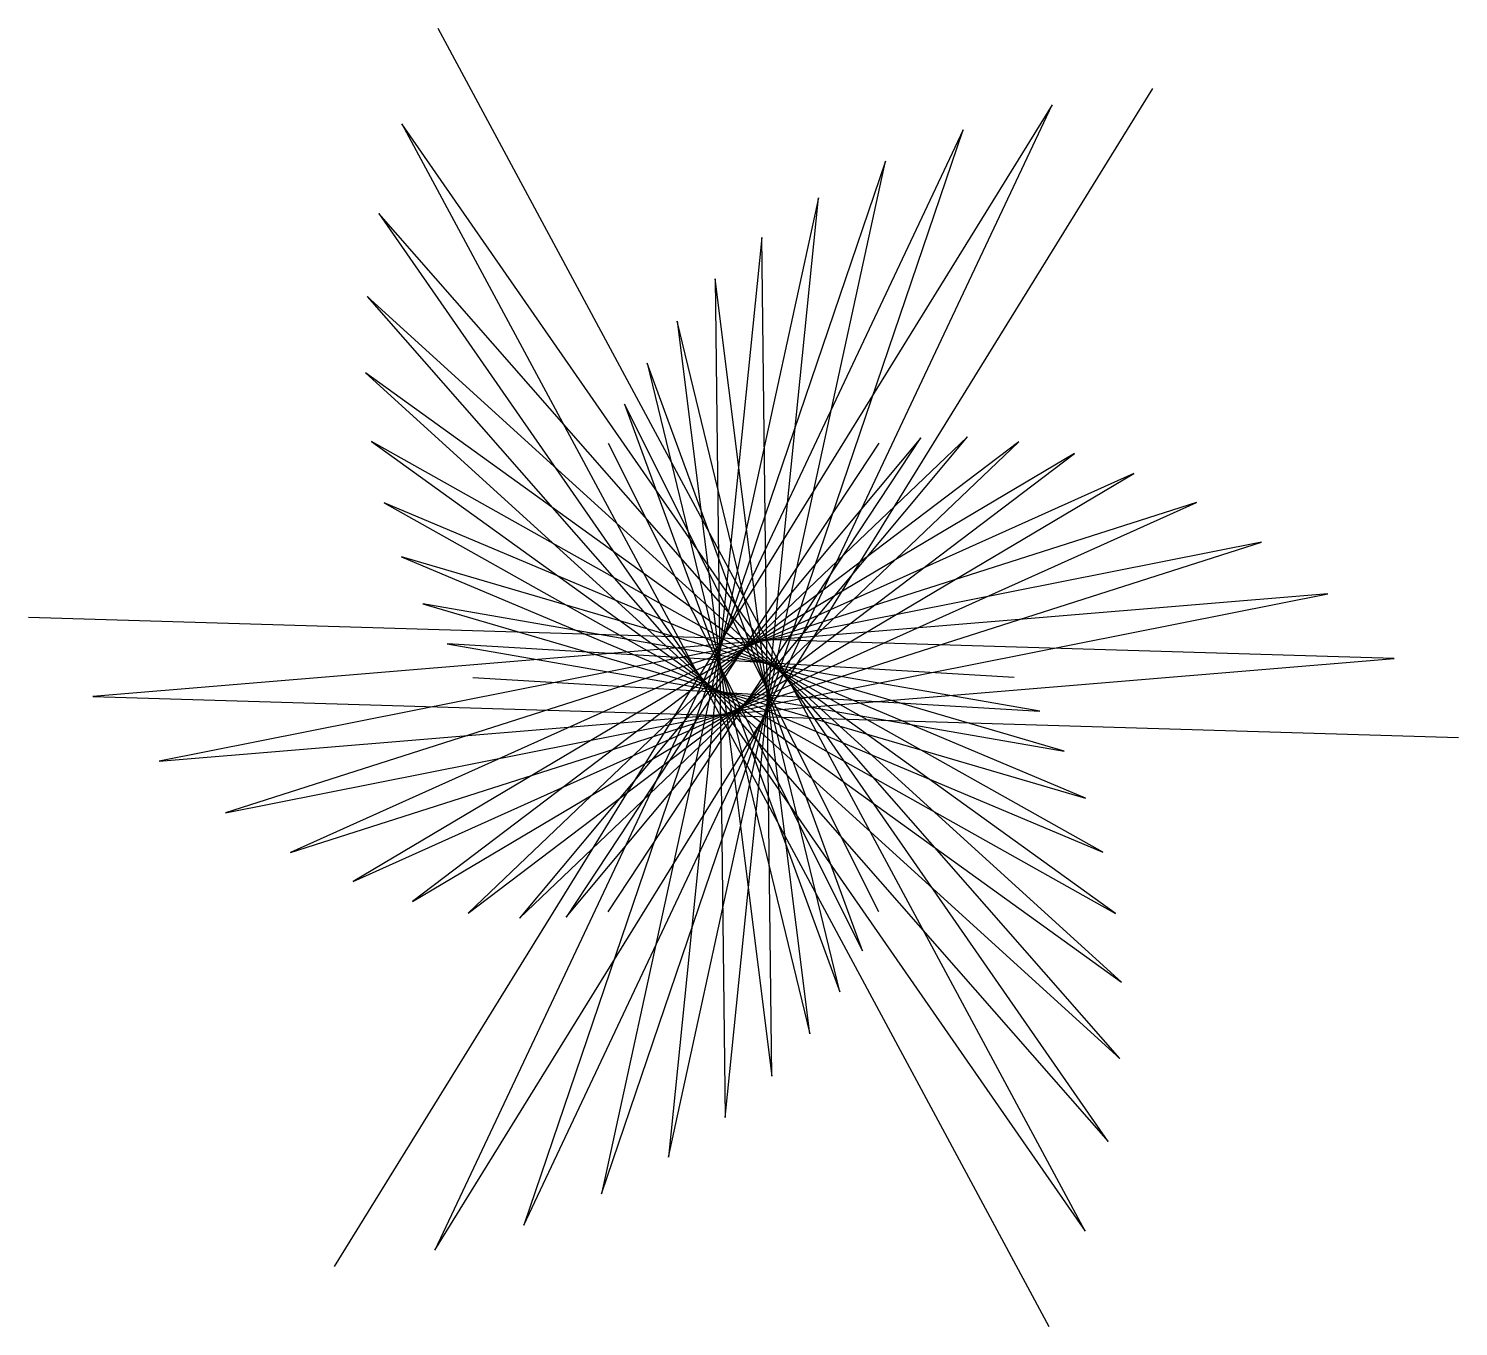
# Model space of a CAD drawing. Header units: metres. Extents: x 182 to 1018, y 20 to 780.
import ezdxf

# ---------------------------------------------------------------- set-up
doc = ezdxf.new("R2010")
doc.units = ezdxf.units.M

msp = doc.modelspace()

# ---------------------------------------------------------------- linework, layer by layer
for p, q in [((800.03894, 75.85898), (421.2138, 779.93787)), ((419.30453, 64.69101), (839.642, 744.80286)), ((780.6957, 735.30884), (360.35712, 55.19778)), ((471.46317, 79.28198), (780.6957, 735.30884)), ((813.4808, 128.32425), (399.96213, 724.14166)), ((399.96213, 724.14166), (778.7857, 20.06189)), ((728.5366, 720.71814), (419.30453, 64.69101)), ((516.98065, 97.77283), (728.5366, 720.71814)), ((683.01953, 702.2272), (471.46317, 79.28198)), ((556.113, 119.09872), (683.01953, 702.2272)), ((643.88684, 680.90125), (516.98065, 97.77283)), ((589.20074, 142.3262), (643.88684, 680.90125)), ((820.2267, 176.9895), (386.51834, 671.67505)), ((386.51834, 671.67505), (800.03894, 75.85898)), ((610.7994, 657.67377), (556.113, 119.09872)), ((616.64514, 166.6488), (610.7994, 657.67377)), ((638.89154, 191.38075), (583.35474, 633.3512)), ((583.35474, 633.3512), (589.20074, 142.3262)), ((821.3236, 221.54149), (379.77402, 623.0112)), ((379.77402, 623.0112), (813.4808, 128.32425)), ((656.4106, 215.94948), (561.1084, 608.61926)), ((561.1084, 608.61926), (616.64514, 166.6488)), ((817.7524, 261.81067), (378.6758, 578.45776)), ((378.6758, 578.45776), (820.2267, 176.9895)), ((669.6856, 239.88716), (543.5895, 584.05054)), ((543.5895, 584.05054), (638.89154, 191.38075)), ((679.2, 262.82156), (530.3144, 560.11285)), ((530.3144, 560.11285), (656.4106, 215.94948)), ((810.4105, 297.73932), (382.24777, 538.18964)), ((382.24777, 538.18964), (821.3236, 221.54149)), ((761.2239, 537.9906), (406.23453, 268.90924)), ((731.1872, 540.8782), (438.7761, 262.00946)), ((703.81903, 540.4059), (468.8129, 259.1217)), ((468.8129, 259.1217), (761.2239, 537.9906)), ((496.18097, 259.59412), (731.1872, 540.8782)), ((679.2, 537.17847), (496.18097, 259.59412)), ((520.8, 262.82156), (703.81903, 540.4059)), ((520.8, 537.17847), (669.6856, 239.88716)), ((793.7656, 531.0905), (371.44812, 280.5159)), ((438.7761, 262.00946), (793.7656, 531.0905)), ((828.5517, 519.4844), (334.78888, 297.55658)), ((406.23453, 268.90924), (828.5517, 519.4844)), ((865.2112, 502.44308), (296.7536, 320.78436)), ((371.44812, 280.5159), (865.2112, 502.44308)), ((800.1153, 329.37137), (389.58932, 502.26038)), ((389.58932, 502.26038), (817.7524, 261.81067)), ((903.2461, 479.2166), (257.98166, 350.9571)), ((334.78888, 297.55658), (903.2461, 479.2166)), ((787.59766, 356.82758), (399.88477, 470.62888)), ((399.88477, 470.62888), (810.4105, 297.73932)), ((942.01855, 449.0418), (219.26614, 388.833)), ((296.7536, 320.78436), (942.01855, 449.0418)), ((773.5046, 380.29306), (412.40228, 443.17236)), ((412.40228, 443.17236), (800.1153, 329.37137)), ((980.7338, 411.16818), (181.57101, 435.13483)), ((758.4, 400), (426.49542, 419.707)), ((426.49542, 419.707), (787.59766, 356.82758)), ((257.98166, 350.9571), (980.7338, 411.16818)), ((441.59998, 400), (773.5046, 380.29306)), ((219.26614, 388.833), (1018.4289, 364.86383))]:
    msp.add_line(p, q)

doc.saveas('drawing.dxf')
